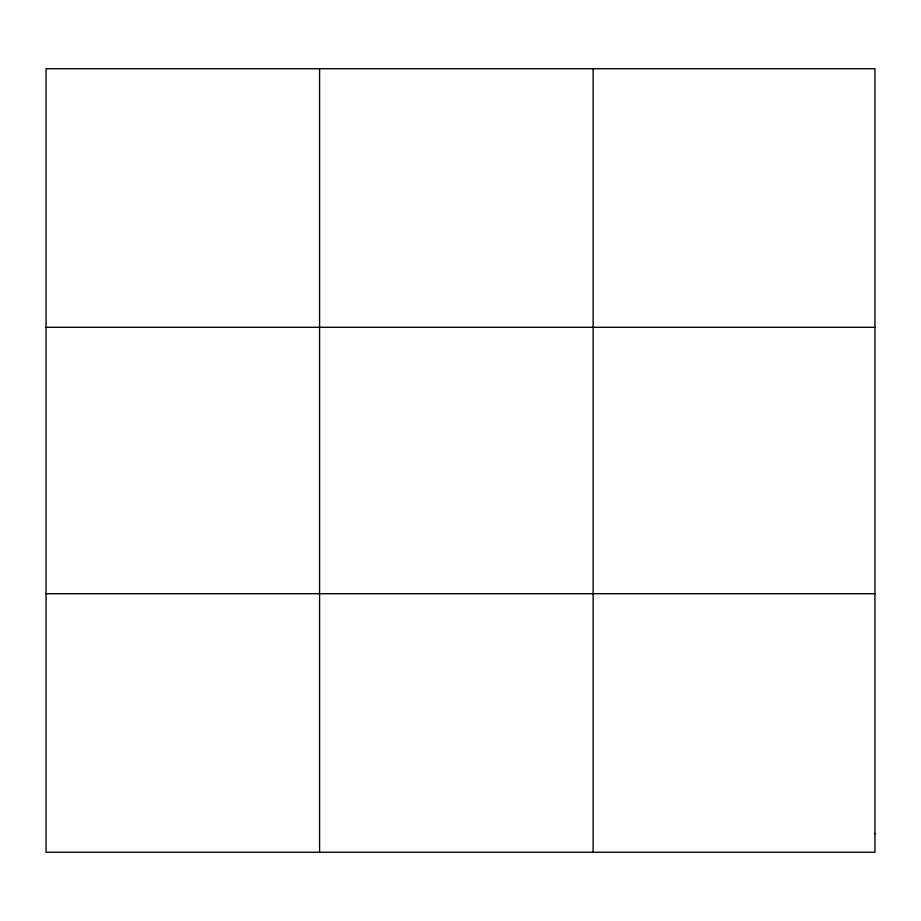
<?xml version="1.0" encoding="UTF-8"?>
<svg xmlns="http://www.w3.org/2000/svg" width="921" height="921" viewBox="0 0 921 921"><rect width="100%" height="100%" fill="white"/><g stroke="black" fill="none" stroke-linecap="round" stroke-linejoin="round"><path stroke-width="1.38" d="M319.587 68.741L319.587 852.259M593.124 68.741L593.124 852.259M46.05 327.3L874.95 327.3M46.05 593.7L874.95 593.7M874.95 833.793L874.95 852.259L46.05 852.259L46.05 68.741L874.95 68.741L874.95 833.793"/></g></svg>
